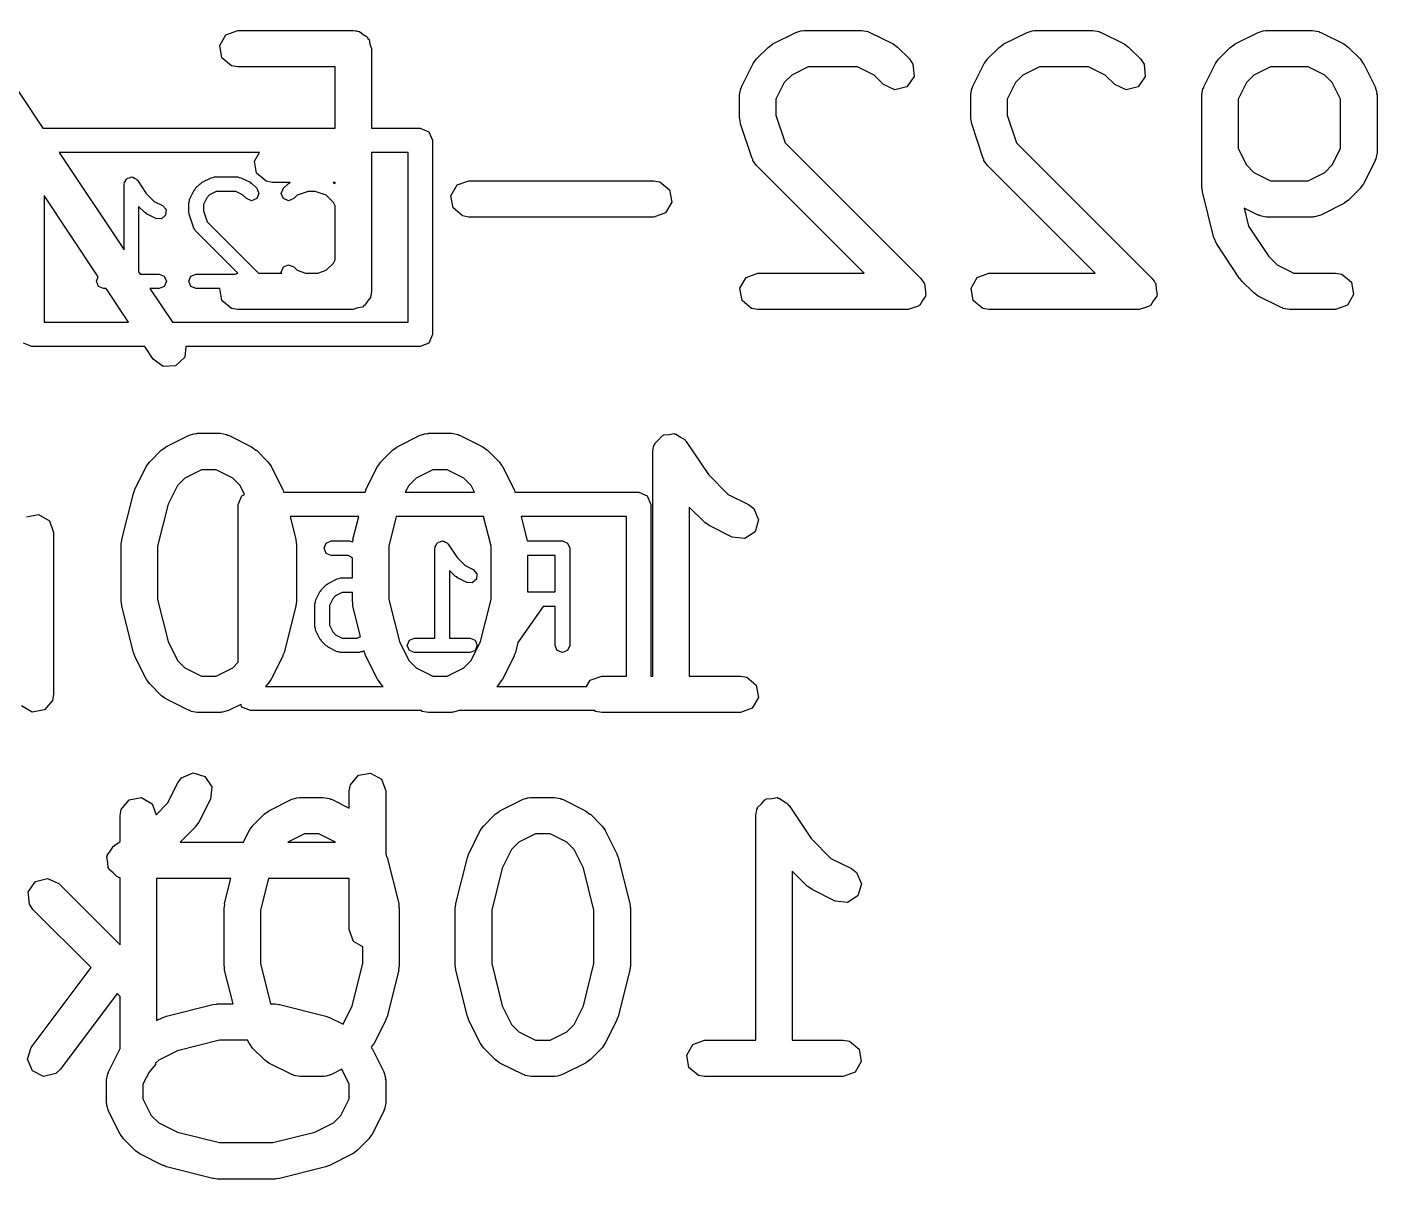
# Model space of a CAD drawing. Extents: x 0.04 to 2.09, y 0.3 to 3.78.
# Drawn here: x 0.7866 to 1.0056, y 0.7685 to 0.9554 of the extents above; entities that cross this region are included whole.
import ezdxf

# ---------------------------------------------------------------- set-up
doc = ezdxf.new("R2010")
doc.units = 0
doc.header["$MEASUREMENT"] = 0
doc.layers.add('BLACK', color=7, linetype='CONTINUOUS')

msp = doc.modelspace()

# ---------------------------------------------------------------- linework, layer by layer
at = {"layer": 'BLACK', "linetype": 'CONTINUOUS'}
for p, q in [((0.778235, 0.955387), (0.789176, 0.938976)), ((0.818874, 0.954137), (0.820772, 0.954828)), ((0.820772, 0.954828), (0.83952, 0.954828)), ((0.83952, 0.954828), (0.839904, 0.95476)), ((0.839904, 0.95476), (0.840033, 0.954783)), ((0.840033, 0.954783), (0.840146, 0.954717)), ((0.911315, 0.954516), (0.912298, 0.954808)), ((0.912298, 0.954808), (0.91247, 0.954767)), ((0.91247, 0.954767), (0.912636, 0.954828)), ((0.912636, 0.954828), (0.92201, 0.954828)), ((0.92201, 0.954828), (0.92302, 0.954649)), ((0.948811, 0.954516), (0.949794, 0.954808)), ((0.949794, 0.954808), (0.949965, 0.954767)), ((0.949965, 0.954767), (0.950131, 0.954828)), ((0.950131, 0.954828), (0.959505, 0.954828)), ((0.959505, 0.954828), (0.960515, 0.954649)), ((0.986306, 0.954516), (0.987289, 0.954808)), ((0.987289, 0.954808), (0.987461, 0.954767)), ((0.987461, 0.954767), (0.987627, 0.954828)), ((0.987627, 0.954828), (0.995126, 0.954828)), ((0.995126, 0.954828), (0.996136, 0.954649)), ((0.817864, 0.952388), (0.818874, 0.954137)), ((0.840146, 0.954717), (0.84053, 0.954649)), ((0.84053, 0.954649), (0.841118, 0.954156)), ((0.841118, 0.954156), (0.841782, 0.953773)), ((0.841782, 0.953773), (0.841873, 0.953522)), ((0.841873, 0.953522), (0.842077, 0.953351)), ((0.842077, 0.953351), (0.84221, 0.952596)), ((0.84221, 0.952596), (0.842473, 0.951875)), ((0.906798, 0.952088), (0.907521, 0.952594)), ((0.907521, 0.952594), (0.907566, 0.952641)), ((0.907566, 0.952641), (0.911315, 0.954516)), ((0.92302, 0.954649), (0.923155, 0.954536)), ((0.923155, 0.954536), (0.92333, 0.954516)), ((0.92333, 0.954516), (0.92708, 0.952641)), ((0.92708, 0.952641), (0.927789, 0.952115)), ((0.944294, 0.952088), (0.945017, 0.952594)), ((0.945017, 0.952594), (0.945061, 0.952641)), ((0.945061, 0.952641), (0.948811, 0.954516)), ((0.960515, 0.954649), (0.96065, 0.954536)), ((0.96065, 0.954536), (0.960826, 0.954516)), ((0.960826, 0.954516), (0.964575, 0.952641)), ((0.964575, 0.952641), (0.965284, 0.952115)), ((0.981789, 0.952088), (0.982512, 0.952594)), ((0.982512, 0.952594), (0.982556, 0.952641)), ((0.982556, 0.952641), (0.986306, 0.954516)), ((0.996136, 0.954649), (0.996271, 0.954536)), ((0.996271, 0.954536), (0.996446, 0.954516)), ((0.996446, 0.954516), (1.0002, 0.952641)), ((1.0002, 0.952641), (1.0009, 0.952115)), ((0.818215, 0.950398), (0.817864, 0.952388)), ((0.819762, 0.9491), (0.818215, 0.950398)), ((0.842473, 0.951875), (0.842473, 0.938976)), ((0.904924, 0.950213), (0.906798, 0.952088)), ((0.927789, 0.952115), (0.927847, 0.952088)), ((0.927847, 0.952088), (0.929722, 0.950213)), ((0.942419, 0.950213), (0.944294, 0.952088)), ((0.965284, 0.952115), (0.965342, 0.952088)), ((0.965342, 0.952088), (0.967217, 0.950213)), ((0.979914, 0.950213), (0.981789, 0.952088)), ((1.0009, 0.952115), (1.00096, 0.952088)), ((1.00096, 0.952088), (1.00284, 0.950213)), ((0.820772, 0.948922), (0.819762, 0.9491)), ((0.836567, 0.948922), (0.820772, 0.948922)), ((0.836567, 0.938976), (0.836567, 0.948922)), ((0.902496, 0.945696), (0.904371, 0.949446)), ((0.904371, 0.949446), (0.904896, 0.950155)), ((0.904896, 0.950155), (0.904924, 0.950213)), ((0.913333, 0.948922), (0.910635, 0.947573)), ((0.921313, 0.948922), (0.913333, 0.948922)), ((0.92401, 0.947573), (0.921313, 0.948922)), ((0.929722, 0.950213), (0.93031, 0.949373)), ((0.93031, 0.949373), (0.930486, 0.947361)), ((0.939991, 0.945696), (0.941866, 0.949446)), ((0.941866, 0.949446), (0.942392, 0.950155)), ((0.942392, 0.950155), (0.942419, 0.950213)), ((0.950828, 0.948922), (0.948131, 0.947573)), ((0.958808, 0.948922), (0.950828, 0.948922)), ((0.961505, 0.947573), (0.958808, 0.948922)), ((0.967217, 0.950213), (0.967805, 0.949373)), ((0.967805, 0.949373), (0.967981, 0.947361)), ((0.977486, 0.945696), (0.979361, 0.949446)), ((0.979361, 0.949446), (0.979887, 0.950155)), ((0.979887, 0.950155), (0.979914, 0.950213)), ((0.988324, 0.948922), (0.985626, 0.947573)), ((0.994429, 0.948922), (0.988324, 0.948922)), ((0.997126, 0.947573), (0.994429, 0.948922)), ((1.00284, 0.950213), (1.00334, 0.94949)), ((1.00334, 0.94949), (1.00339, 0.949446)), ((1.00339, 0.949446), (1.00527, 0.945696)), ((0.909438, 0.946376), (0.90809, 0.943679)), ((0.910635, 0.947573), (0.909438, 0.946376)), ((0.925546, 0.946037), (0.92401, 0.947573)), ((0.927377, 0.945184), (0.925546, 0.946037)), ((0.930486, 0.947361), (0.929328, 0.945706)), ((0.946934, 0.946376), (0.945585, 0.943679)), ((0.948131, 0.947573), (0.946934, 0.946376)), ((0.963041, 0.946037), (0.961505, 0.947573)), ((0.964872, 0.945184), (0.963041, 0.946037)), ((0.967981, 0.947361), (0.966823, 0.945706)), ((0.984429, 0.946376), (0.98308, 0.943679)), ((0.985626, 0.947573), (0.984429, 0.946376)), ((0.998323, 0.946376), (0.997126, 0.947573)), ((0.999672, 0.943679), (0.998323, 0.946376)), ((0.902184, 0.944376), (0.902362, 0.945386)), ((0.902184, 0.940626), (0.902184, 0.944376)), ((0.902362, 0.945386), (0.902476, 0.945521)), ((0.902476, 0.945521), (0.902496, 0.945696)), ((0.929328, 0.945706), (0.927377, 0.945184)), ((0.939679, 0.944376), (0.939857, 0.945386)), ((0.939679, 0.940626), (0.939679, 0.944376)), ((0.939857, 0.945386), (0.939971, 0.945521)), ((0.939971, 0.945521), (0.939991, 0.945696)), ((0.966823, 0.945706), (0.964872, 0.945184)), ((0.977175, 0.944376), (0.977353, 0.945386)), ((0.977175, 0.929378), (0.977175, 0.944376)), ((0.977353, 0.945386), (0.977466, 0.945521)), ((0.977466, 0.945521), (0.977486, 0.945696)), ((1.00527, 0.945696), (1.00556, 0.944713)), ((1.00556, 0.944713), (1.00552, 0.944542)), ((1.00552, 0.944542), (1.00558, 0.944376)), ((1.00558, 0.944376), (1.00558, 0.935002)), ((0.90809, 0.943679), (0.90809, 0.941105)), ((0.945585, 0.943679), (0.945585, 0.941105)), ((0.98308, 0.943679), (0.98308, 0.935699)), ((0.999672, 0.935699), (0.999672, 0.943679)), ((0.902206, 0.940566), (0.902184, 0.940626)), ((0.902336, 0.939692), (0.902206, 0.940566)), ((0.90421, 0.934068), (0.902336, 0.939692)), ((0.90809, 0.941105), (0.909592, 0.936597)), ((0.939701, 0.940566), (0.939679, 0.940626)), ((0.939831, 0.939692), (0.939701, 0.940566)), ((0.941706, 0.934068), (0.939831, 0.939692)), ((0.945585, 0.941105), (0.947088, 0.936597)), ((0.789176, 0.938976), (0.836567, 0.938976)), ((0.842473, 0.938976), (0.850394, 0.938976)), ((0.850394, 0.938976), (0.851786, 0.9384)), ((0.851786, 0.9384), (0.852362, 0.937008)), ((0.852362, 0.937008), (0.852362, 0.905512)), ((0.909592, 0.936597), (0.931597, 0.914593)), ((0.947088, 0.936597), (0.969092, 0.914593)), ((0.98308, 0.935699), (0.984429, 0.933001)), ((0.998323, 0.933001), (0.999672, 0.935699)), ((0.824297, 0.935039), (0.7918, 0.935039)), ((0.7918, 0.935039), (0.802343, 0.919225)), ((0.823489, 0.93364), (0.824297, 0.935039)), ((0.82384, 0.931651), (0.823489, 0.93364)), ((0.842473, 0.935039), (0.842473, 0.912505)), ((0.848425, 0.935039), (0.842473, 0.935039)), ((0.848425, 0.90748), (0.848425, 0.935039)), ((0.90432, 0.93393), (0.90421, 0.934068)), ((0.904336, 0.933754), (0.90432, 0.93393)), ((0.904924, 0.932914), (0.904336, 0.933754)), ((0.92238, 0.915457), (0.904924, 0.932914)), ((0.941815, 0.93393), (0.941706, 0.934068)), ((0.941831, 0.933754), (0.941815, 0.93393)), ((0.942419, 0.932914), (0.941831, 0.933754)), ((0.959876, 0.915457), (0.942419, 0.932914)), ((0.984429, 0.933001), (0.985626, 0.931804)), ((0.997126, 0.931804), (0.998323, 0.933001)), ((1.00527, 0.933681), (1.00339, 0.929932)), ((1.00529, 0.933857), (1.00527, 0.933681)), ((1.0054, 0.933992), (1.00529, 0.933857)), ((1.00558, 0.935002), (1.0054, 0.933992)), ((0.802558, 0.930401), (0.802689, 0.930719)), ((0.802689, 0.930719), (0.802802, 0.930765)), ((0.802802, 0.930765), (0.802869, 0.930866)), ((0.802869, 0.930866), (0.803207, 0.930933)), ((0.803207, 0.930933), (0.803525, 0.931065)), ((0.803525, 0.931065), (0.803637, 0.931018)), ((0.803637, 0.931018), (0.803756, 0.931042)), ((0.803756, 0.931042), (0.804042, 0.930851)), ((0.804042, 0.930851), (0.80436, 0.930719)), ((0.80436, 0.930719), (0.804406, 0.930607)), ((0.814995, 0.93019), (0.816495, 0.93094)), ((0.816495, 0.93094), (0.816769, 0.93096)), ((0.816769, 0.93096), (0.817023, 0.931065)), ((0.817023, 0.931065), (0.820772, 0.931065)), ((0.820772, 0.931065), (0.821026, 0.93096)), ((0.821026, 0.93096), (0.821301, 0.93094)), ((0.821301, 0.93094), (0.8228, 0.93019)), ((0.825387, 0.930352), (0.82384, 0.931651)), ((0.985626, 0.931804), (0.988324, 0.930456)), ((0.994429, 0.930456), (0.997126, 0.931804)), ((0.802343, 0.929884), (0.80239, 0.929996)), ((0.802343, 0.919225), (0.802343, 0.929884)), ((0.802366, 0.930115), (0.802558, 0.930401)), ((0.80239, 0.929996), (0.802366, 0.930115)), ((0.804406, 0.930607), (0.804507, 0.930539)), ((0.804507, 0.930539), (0.805942, 0.928386)), ((0.812967, 0.927412), (0.813717, 0.928912)), ((0.813717, 0.928912), (0.813864, 0.92904)), ((0.813864, 0.92904), (0.813938, 0.929219)), ((0.813938, 0.929219), (0.814688, 0.929969)), ((0.814688, 0.929969), (0.814867, 0.930043)), ((0.814867, 0.930043), (0.814995, 0.93019)), ((0.817302, 0.928703), (0.816223, 0.928163)), ((0.820494, 0.928703), (0.817302, 0.928703)), ((0.821573, 0.928163), (0.820494, 0.928703)), ((0.8228, 0.93019), (0.822928, 0.930043)), ((0.822928, 0.930043), (0.823107, 0.929969)), ((0.823107, 0.929969), (0.823857, 0.929219)), ((0.823857, 0.929219), (0.824203, 0.928384)), ((0.826397, 0.930174), (0.825387, 0.930352)), ((0.829306, 0.930174), (0.826397, 0.930174)), ((0.82784, 0.928384), (0.828186, 0.929219)), ((0.828186, 0.929219), (0.828936, 0.929969)), ((0.828936, 0.929969), (0.82919, 0.930074)), ((0.82919, 0.930074), (0.829306, 0.930174)), ((0.832213, 0.928703), (0.830409, 0.928102)), ((0.833329, 0.928703), (0.832213, 0.928703)), ((0.835132, 0.928102), (0.833329, 0.928703)), ((0.836236, 0.930174), (0.836352, 0.930074)), ((0.836567, 0.930174), (0.836236, 0.930174)), ((0.836352, 0.930074), (0.836567, 0.929985)), ((0.836567, 0.929985), (0.836567, 0.930174)), ((0.85536, 0.928016), (0.85637, 0.929765)), ((0.85637, 0.929765), (0.858268, 0.930456)), ((0.858268, 0.930456), (0.888264, 0.930456)), ((0.888264, 0.930456), (0.889274, 0.930278)), ((0.889274, 0.930278), (0.890821, 0.928979)), ((0.890821, 0.928979), (0.891172, 0.92699)), ((0.977221, 0.929249), (0.977175, 0.929378)), ((0.977263, 0.928661), (0.977221, 0.929249)), ((0.979138, 0.921162), (0.977263, 0.928661)), ((0.988324, 0.930456), (0.994429, 0.930456)), ((1.00284, 0.929164), (1.00096, 0.92729)), ((1.00286, 0.929223), (1.00284, 0.929164)), ((1.00339, 0.929932), (1.00286, 0.929223)), ((0.798148, 0.914871), (0.78937, 0.928038)), ((0.78937, 0.928038), (0.78937, 0.90748)), ((0.805942, 0.928386), (0.807224, 0.927105)), ((0.807224, 0.927105), (0.808552, 0.926441)), ((0.808552, 0.926441), (0.809144, 0.925758)), ((0.812842, 0.926884), (0.812947, 0.927138)), ((0.812842, 0.925384), (0.812842, 0.926884)), ((0.812947, 0.927138), (0.812967, 0.927412)), ((0.815744, 0.927684), (0.815204, 0.926605)), ((0.815204, 0.926605), (0.815204, 0.925576)), ((0.816223, 0.928163), (0.815744, 0.927684)), ((0.822187, 0.927549), (0.821573, 0.928163)), ((0.823022, 0.927203), (0.822187, 0.927549)), ((0.823857, 0.927549), (0.823022, 0.927203)), ((0.824203, 0.928384), (0.823857, 0.927549)), ((0.828186, 0.927549), (0.82784, 0.928384)), ((0.829021, 0.927203), (0.828186, 0.927549)), ((0.829856, 0.927549), (0.829021, 0.927203)), ((0.830409, 0.928102), (0.829856, 0.927549)), ((0.8363, 0.926934), (0.835132, 0.928102)), ((0.836567, 0.926399), (0.8363, 0.926934)), ((0.836567, 0.91762), (0.836567, 0.926399)), ((0.855711, 0.926026), (0.85536, 0.928016)), ((0.891172, 0.92699), (0.890162, 0.925241)), ((1.0002, 0.926737), (0.996446, 0.924862)), ((1.00024, 0.926783), (1.0002, 0.926737)), ((1.00096, 0.92729), (1.00024, 0.926783)), ((0.805689, 0.925299), (0.804706, 0.926282)), ((0.804706, 0.926282), (0.804706, 0.915681)), ((0.805869, 0.925225), (0.805689, 0.925299)), ((0.805996, 0.925078), (0.805869, 0.925225)), ((0.807496, 0.924328), (0.805996, 0.925078)), ((0.808397, 0.924264), (0.807496, 0.924328)), ((0.80908, 0.924856), (0.808397, 0.924264)), ((0.809144, 0.925758), (0.80908, 0.924856)), ((0.812917, 0.925205), (0.812842, 0.925384)), ((0.812903, 0.925011), (0.812917, 0.925205)), ((0.813653, 0.922761), (0.812903, 0.925011)), ((0.815204, 0.925576), (0.815805, 0.923773)), ((0.857258, 0.924728), (0.855711, 0.926026)), ((0.858268, 0.92455), (0.857258, 0.924728)), ((0.888264, 0.92455), (0.858268, 0.92455)), ((0.890162, 0.925241), (0.888264, 0.92455)), ((0.986306, 0.924862), (0.984014, 0.926008)), ((0.984014, 0.926008), (0.984743, 0.923091)), ((0.986481, 0.924842), (0.986306, 0.924862)), ((0.986617, 0.924728), (0.986481, 0.924842)), ((0.987627, 0.92455), (0.986617, 0.924728)), ((0.995126, 0.92455), (0.987627, 0.92455)), ((0.995291, 0.92461), (0.995126, 0.92455)), ((0.995463, 0.924569), (0.995291, 0.92461)), ((0.996446, 0.924862), (0.995463, 0.924569)), ((0.813833, 0.922553), (0.813653, 0.922761)), ((0.813938, 0.922299), (0.813833, 0.922553)), ((0.82078, 0.915457), (0.813938, 0.922299)), ((0.815805, 0.923773), (0.824121, 0.915457)), ((0.984743, 0.923091), (0.988046, 0.918135)), ((0.979147, 0.921148), (0.979138, 0.921162)), ((0.979545, 0.920241), (0.979147, 0.921148)), ((0.983295, 0.914616), (0.979545, 0.920241)), ((0.8363, 0.917085), (0.836567, 0.91762)), ((0.988046, 0.918135), (0.989376, 0.916806)), ((0.804706, 0.915681), (0.804949, 0.915317)), ((0.820386, 0.915317), (0.820772, 0.915457)), ((0.820772, 0.915457), (0.82078, 0.915457)), ((0.824121, 0.915457), (0.827914, 0.915457)), ((0.82784, 0.915636), (0.828186, 0.916471)), ((0.827914, 0.915457), (0.82784, 0.915636)), ((0.828186, 0.916471), (0.829021, 0.916817)), ((0.829021, 0.916817), (0.829856, 0.916471)), ((0.829856, 0.916471), (0.830409, 0.915918)), ((0.830409, 0.915918), (0.831791, 0.915457)), ((0.831791, 0.915457), (0.833751, 0.915457)), ((0.833751, 0.915457), (0.835132, 0.915918)), ((0.835132, 0.915918), (0.8363, 0.917085)), ((0.903239, 0.914767), (0.905137, 0.915457)), ((0.905137, 0.915457), (0.92238, 0.915457)), ((0.940734, 0.914767), (0.942632, 0.915457)), ((0.942632, 0.915457), (0.959876, 0.915457)), ((0.989376, 0.916806), (0.992073, 0.915457)), ((0.992073, 0.915457), (0.998875, 0.915457)), ((0.998875, 0.915457), (0.999885, 0.915279)), ((0.797844, 0.914136), (0.798148, 0.914871)), ((0.79819, 0.913301), (0.797844, 0.914136)), ((0.799025, 0.912955), (0.79819, 0.913301)), ((0.804949, 0.915317), (0.808024, 0.915317)), ((0.808024, 0.915317), (0.808859, 0.914971)), ((0.808859, 0.913301), (0.808024, 0.912955)), ((0.808859, 0.914971), (0.809205, 0.914136)), ((0.809205, 0.914136), (0.808859, 0.913301)), ((0.812842, 0.914136), (0.813188, 0.914971)), ((0.813188, 0.913301), (0.812842, 0.914136)), ((0.813188, 0.914971), (0.814023, 0.915317)), ((0.814023, 0.912955), (0.813188, 0.913301)), ((0.814023, 0.915317), (0.820386, 0.915317)), ((0.902229, 0.913017), (0.903239, 0.914767)), ((0.931597, 0.914593), (0.931966, 0.914065)), ((0.931966, 0.914065), (0.932066, 0.913981)), ((0.932066, 0.913981), (0.93208, 0.913903)), ((0.93208, 0.913903), (0.932185, 0.913753)), ((0.932185, 0.913753), (0.932262, 0.912867)), ((0.939724, 0.913017), (0.940734, 0.914767)), ((0.969092, 0.914593), (0.969462, 0.914065)), ((0.969462, 0.914065), (0.969561, 0.913981)), ((0.969561, 0.913981), (0.969575, 0.913903)), ((0.969575, 0.913903), (0.96968, 0.913753)), ((0.96968, 0.913753), (0.969758, 0.912867)), ((0.983406, 0.914535), (0.983295, 0.914616)), ((0.983664, 0.914166), (0.983406, 0.914535)), ((0.985539, 0.912292), (0.983664, 0.914166)), ((0.999885, 0.915279), (1.00143, 0.913981)), ((1.00143, 0.913981), (1.00178, 0.911992)), ((0.799426, 0.912955), (0.799025, 0.912955)), ((0.803075, 0.90748), (0.799426, 0.912955)), ((0.808024, 0.912955), (0.806523, 0.912955)), ((0.806523, 0.912955), (0.810173, 0.90748)), ((0.817876, 0.912955), (0.814023, 0.912955)), ((0.818215, 0.911028), (0.817876, 0.912955)), ((0.819762, 0.90973), (0.818215, 0.911028)), ((0.842295, 0.911495), (0.841802, 0.910907)), ((0.842362, 0.911878), (0.842295, 0.911495)), ((0.842428, 0.911992), (0.842362, 0.911878)), ((0.842473, 0.912505), (0.842405, 0.912121)), ((0.842405, 0.912121), (0.842428, 0.911992)), ((0.90258, 0.911028), (0.902229, 0.913017)), ((0.904127, 0.90973), (0.90258, 0.911028)), ((0.931851, 0.911013), (0.931407, 0.910243)), ((0.932361, 0.911741), (0.931851, 0.911013)), ((0.932262, 0.912867), (0.932417, 0.911992)), ((0.932417, 0.911992), (0.932349, 0.911875)), ((0.932349, 0.911875), (0.932361, 0.911741)), ((0.940075, 0.911028), (0.939724, 0.913017)), ((0.941622, 0.90973), (0.940075, 0.911028)), ((0.969347, 0.911013), (0.968902, 0.910243)), ((0.969856, 0.911741), (0.969347, 0.911013)), ((0.969758, 0.912867), (0.969912, 0.911992)), ((0.969912, 0.911992), (0.969844, 0.911875)), ((0.969844, 0.911875), (0.969856, 0.911741)), ((0.985597, 0.912264), (0.985539, 0.912292)), ((0.986306, 0.911738), (0.985597, 0.912264)), ((0.990056, 0.909864), (0.986306, 0.911738)), ((1.00178, 0.911992), (1.00077, 0.910243)), ((0.820772, 0.909552), (0.819762, 0.90973)), ((0.83952, 0.909552), (0.820772, 0.909552)), ((0.840241, 0.909814), (0.83952, 0.909552)), ((0.840996, 0.909948), (0.840241, 0.909814)), ((0.841168, 0.910152), (0.840996, 0.909948)), ((0.841418, 0.910243), (0.841168, 0.910152)), ((0.841802, 0.910907), (0.841418, 0.910243)), ((0.905137, 0.909552), (0.904127, 0.90973)), ((0.929509, 0.909552), (0.905137, 0.909552)), ((0.930344, 0.909856), (0.929509, 0.909552)), ((0.931202, 0.910086), (0.930344, 0.909856)), ((0.93128, 0.910197), (0.931202, 0.910086)), ((0.931407, 0.910243), (0.93128, 0.910197)), ((0.942632, 0.909552), (0.941622, 0.90973)), ((0.967004, 0.909552), (0.942632, 0.909552)), ((0.967839, 0.909856), (0.967004, 0.909552)), ((0.968698, 0.910086), (0.967839, 0.909856)), ((0.968775, 0.910197), (0.968698, 0.910086)), ((0.968902, 0.910243), (0.968775, 0.910197)), ((0.990231, 0.909844), (0.990056, 0.909864)), ((0.990366, 0.90973), (0.990231, 0.909844)), ((0.991376, 0.909552), (0.990366, 0.90973)), ((0.998875, 0.909552), (0.991376, 0.909552)), ((1.00077, 0.910243), (0.998875, 0.909552)), ((0.78937, 0.90748), (0.803075, 0.90748)), ((0.810173, 0.90748), (0.848425, 0.90748)), ((0.852362, 0.905512), (0.851786, 0.90412)), ((0.787402, 0.903543), (0.78601, 0.90412)), ((0.8057, 0.903543), (0.787402, 0.903543)), ((0.807067, 0.901493), (0.8057, 0.903543)), ((0.812361, 0.903543), (0.812171, 0.901822)), ((0.850394, 0.903543), (0.812361, 0.903543)), ((0.851786, 0.90412), (0.850394, 0.903543)), ((0.808695, 0.900297), (0.807067, 0.901493)), ((0.81071, 0.900427), (0.808695, 0.900297)), ((0.812171, 0.901822), (0.81071, 0.900427)), ((0.809141, 0.887287), (0.81289, 0.889161)), ((0.81289, 0.889161), (0.813873, 0.889454)), ((0.813873, 0.889454), (0.814045, 0.889413)), ((0.814045, 0.889413), (0.814211, 0.889473)), ((0.814211, 0.889473), (0.81796, 0.889473)), ((0.81796, 0.889473), (0.81897, 0.889295)), ((0.81897, 0.889295), (0.819105, 0.889182)), ((0.819105, 0.889182), (0.819281, 0.889161)), ((0.819281, 0.889161), (0.82303, 0.887287)), ((0.846636, 0.887287), (0.850386, 0.889161)), ((0.850386, 0.889161), (0.851368, 0.889454)), ((0.851368, 0.889454), (0.85154, 0.889413)), ((0.85154, 0.889413), (0.851706, 0.889473)), ((0.851706, 0.889473), (0.855456, 0.889473)), ((0.855456, 0.889473), (0.856465, 0.889295)), ((0.856465, 0.889295), (0.856601, 0.889182)), ((0.856601, 0.889182), (0.856776, 0.889161)), ((0.856776, 0.889161), (0.860526, 0.887287)), ((0.889049, 0.888421), (0.8896, 0.889078)), ((0.8896, 0.889078), (0.889767, 0.889107)), ((0.889767, 0.889107), (0.88989, 0.889224)), ((0.88989, 0.889224), (0.890745, 0.88928)), ((0.890745, 0.88928), (0.891589, 0.889428)), ((0.891589, 0.889428), (0.891736, 0.889343)), ((0.891736, 0.889343), (0.891905, 0.889354)), ((0.891905, 0.889354), (0.892596, 0.888847)), ((0.808373, 0.886734), (0.809096, 0.88724)), ((0.809096, 0.88724), (0.809141, 0.887287)), ((0.82303, 0.887287), (0.823739, 0.886761)), ((0.845869, 0.886734), (0.846592, 0.88724)), ((0.846592, 0.88724), (0.846636, 0.887287)), ((0.860526, 0.887287), (0.861235, 0.886761)), ((0.888123, 0.88652), (0.888301, 0.88753)), ((0.888301, 0.88753), (0.888411, 0.88766)), ((0.888411, 0.88766), (0.888429, 0.887829)), ((0.888429, 0.887829), (0.889049, 0.888421)), ((0.892596, 0.888847), (0.893338, 0.888418)), ((0.893338, 0.888418), (0.893396, 0.888259)), ((0.893396, 0.888259), (0.893533, 0.888158)), ((0.893533, 0.888158), (0.89712, 0.882777)), ((0.805945, 0.884091), (0.806471, 0.8848)), ((0.806471, 0.8848), (0.806499, 0.884859)), ((0.806499, 0.884859), (0.808373, 0.886734)), ((0.823739, 0.886761), (0.823798, 0.886734)), ((0.823798, 0.886734), (0.825672, 0.884859)), ((0.825672, 0.884859), (0.826179, 0.884136)), ((0.843441, 0.884091), (0.843967, 0.8848)), ((0.843967, 0.8848), (0.843994, 0.884859)), ((0.843994, 0.884859), (0.845869, 0.886734)), ((0.861235, 0.886761), (0.861293, 0.886734)), ((0.861293, 0.886734), (0.863168, 0.884859)), ((0.863168, 0.884859), (0.863674, 0.884136)), ((0.888123, 0.850103), (0.888123, 0.88652)), ((0.804071, 0.880342), (0.805945, 0.884091)), ((0.814908, 0.883568), (0.81221, 0.882219)), ((0.817263, 0.883568), (0.814908, 0.883568)), ((0.819961, 0.882219), (0.817263, 0.883568)), ((0.826179, 0.884136), (0.826226, 0.884091)), ((0.826226, 0.884091), (0.8281, 0.880342)), ((0.841566, 0.880342), (0.843441, 0.884091)), ((0.852403, 0.883568), (0.849706, 0.882219)), ((0.854758, 0.883568), (0.852403, 0.883568)), ((0.857456, 0.882219), (0.854758, 0.883568)), ((0.863674, 0.884136), (0.863721, 0.884091)), ((0.863721, 0.884091), (0.865596, 0.880342)), ((0.89712, 0.882777), (0.900324, 0.879573)), ((0.804055, 0.880203), (0.804071, 0.880342)), ((0.811013, 0.881022), (0.809498, 0.877991)), ((0.81221, 0.882219), (0.811013, 0.881022)), ((0.821158, 0.881022), (0.819961, 0.882219)), ((0.821901, 0.879535), (0.821158, 0.881022)), ((0.8281, 0.880342), (0.828225, 0.879921)), ((0.84155, 0.880203), (0.841566, 0.880342)), ((0.848508, 0.881022), (0.847958, 0.879921)), ((0.849706, 0.882219), (0.848508, 0.881022)), ((0.858653, 0.881022), (0.857456, 0.882219)), ((0.859203, 0.879921), (0.858653, 0.881022)), ((0.865596, 0.880342), (0.865721, 0.879921)), ((0.801972, 0.872238), (0.803847, 0.879738)), ((0.803847, 0.879738), (0.804055, 0.880203)), ((0.820866, 0.877953), (0.821443, 0.879345)), ((0.821443, 0.879345), (0.821901, 0.879535)), ((0.828225, 0.879921), (0.841424, 0.879921)), ((0.841424, 0.879921), (0.84155, 0.880203)), ((0.847958, 0.879921), (0.859203, 0.879921)), ((0.865721, 0.879921), (0.885827, 0.879921)), ((0.885827, 0.879921), (0.887219, 0.879345)), ((0.887219, 0.879345), (0.887795, 0.877953)), ((0.900324, 0.879573), (0.903645, 0.877913)), ((0.786488, 0.875954), (0.788477, 0.876305)), ((0.788477, 0.876305), (0.790226, 0.875295)), ((0.809498, 0.877991), (0.80779, 0.871159)), ((0.820866, 0.852357), (0.820866, 0.877953)), ((0.829262, 0.875984), (0.830199, 0.872238)), ((0.840404, 0.875984), (0.829262, 0.875984)), ((0.839468, 0.872238), (0.840404, 0.875984)), ((0.846491, 0.875984), (0.845285, 0.871159)), ((0.86067, 0.875984), (0.846491, 0.875984)), ((0.861877, 0.871159), (0.86067, 0.875984)), ((0.883858, 0.875984), (0.866758, 0.875984)), ((0.866758, 0.875984), (0.867694, 0.872238)), ((0.883858, 0.850103), (0.883858, 0.875984)), ((0.887795, 0.877953), (0.887795, 0.850103)), ((0.896487, 0.875059), (0.894029, 0.877517)), ((0.894029, 0.877517), (0.894029, 0.850103)), ((0.903645, 0.877913), (0.904469, 0.877302)), ((0.904469, 0.877302), (0.905272, 0.875449)), ((0.790226, 0.875295), (0.790917, 0.873397)), ((0.896546, 0.875031), (0.896487, 0.875059)), ((0.897255, 0.874506), (0.896546, 0.875031)), ((0.901004, 0.872631), (0.897255, 0.874506)), ((0.905272, 0.875449), (0.904696, 0.873513)), ((0.790917, 0.873397), (0.790917, 0.84715)), ((0.801884, 0.871522), (0.801986, 0.872103)), ((0.801986, 0.872103), (0.801972, 0.872238)), ((0.830199, 0.872238), (0.83024, 0.871651)), ((0.83024, 0.871651), (0.830287, 0.871522)), ((0.834777, 0.870829), (0.835123, 0.871664)), ((0.835123, 0.871664), (0.835958, 0.87201)), ((0.835958, 0.87201), (0.838958, 0.87201)), ((0.838958, 0.87201), (0.839212, 0.871905)), ((0.839212, 0.871905), (0.839444, 0.871888)), ((0.839444, 0.871888), (0.839482, 0.872103)), ((0.839482, 0.872103), (0.839468, 0.872238)), ((0.852989, 0.871346), (0.853121, 0.871664)), ((0.853121, 0.871664), (0.853233, 0.87171)), ((0.853233, 0.87171), (0.853301, 0.871811)), ((0.853301, 0.871811), (0.853638, 0.871878)), ((0.853638, 0.871878), (0.853956, 0.87201)), ((0.853956, 0.87201), (0.854068, 0.871963)), ((0.854068, 0.871963), (0.854187, 0.871987)), ((0.854187, 0.871987), (0.854473, 0.871795)), ((0.854473, 0.871795), (0.854791, 0.871664)), ((0.854791, 0.871664), (0.854837, 0.871551)), ((0.867694, 0.872238), (0.86771, 0.87201)), ((0.86771, 0.87201), (0.873453, 0.87201)), ((0.873453, 0.87201), (0.874288, 0.871664)), ((0.874288, 0.871664), (0.874634, 0.870829)), ((0.903011, 0.8724), (0.901004, 0.872631)), ((0.904696, 0.873513), (0.903011, 0.8724)), ((0.801884, 0.862149), (0.801884, 0.871522)), ((0.80779, 0.871159), (0.80779, 0.862512)), ((0.830287, 0.871522), (0.830287, 0.862149)), ((0.835123, 0.869994), (0.834777, 0.870829)), ((0.835958, 0.869648), (0.835123, 0.869994)), ((0.838679, 0.869648), (0.835958, 0.869648)), ((0.839379, 0.869297), (0.838679, 0.869648)), ((0.845285, 0.871159), (0.845285, 0.862512)), ((0.852775, 0.870829), (0.852821, 0.870941)), ((0.852775, 0.856262), (0.852775, 0.870829)), ((0.852798, 0.87106), (0.852989, 0.871346)), ((0.852821, 0.870941), (0.852798, 0.87106)), ((0.854837, 0.871551), (0.854939, 0.871484)), ((0.854939, 0.871484), (0.856373, 0.869331)), ((0.861877, 0.862512), (0.861877, 0.871159)), ((0.867782, 0.869648), (0.867782, 0.863761)), ((0.872272, 0.869648), (0.867782, 0.869648)), ((0.872272, 0.863761), (0.872272, 0.869648)), ((0.874634, 0.870829), (0.874634, 0.855081)), ((0.839379, 0.866011), (0.839379, 0.869297)), ((0.85612, 0.866244), (0.855137, 0.867227)), ((0.855137, 0.867227), (0.855137, 0.856262)), ((0.856373, 0.869331), (0.857655, 0.86805)), ((0.857655, 0.86805), (0.858983, 0.867386)), ((0.858983, 0.867386), (0.859576, 0.866703)), ((0.835123, 0.864915), (0.835302, 0.864989)), ((0.835302, 0.864989), (0.83543, 0.865136)), ((0.83543, 0.865136), (0.83693, 0.865886)), ((0.83693, 0.865886), (0.837204, 0.865905)), ((0.837204, 0.865905), (0.837458, 0.866011)), ((0.837458, 0.866011), (0.839379, 0.866011)), ((0.8563, 0.86617), (0.85612, 0.866244)), ((0.856427, 0.866023), (0.8563, 0.86617)), ((0.857927, 0.865273), (0.856427, 0.866023)), ((0.858829, 0.865209), (0.857927, 0.865273)), ((0.859512, 0.865801), (0.858829, 0.865209)), ((0.859576, 0.866703), (0.859512, 0.865801)), ((0.833402, 0.862358), (0.834152, 0.863858)), ((0.834152, 0.863858), (0.834299, 0.863985)), ((0.834299, 0.863985), (0.834373, 0.864165)), ((0.834373, 0.864165), (0.835123, 0.864915)), ((0.836658, 0.863109), (0.836179, 0.86263)), ((0.837737, 0.863648), (0.836658, 0.863109)), ((0.839379, 0.863648), (0.837737, 0.863648)), ((0.839379, 0.862149), (0.839379, 0.863648)), ((0.867782, 0.863761), (0.872272, 0.863761)), ((0.801931, 0.86202), (0.801884, 0.862149)), ((0.801972, 0.861432), (0.801931, 0.86202)), ((0.803847, 0.853933), (0.801972, 0.861432)), ((0.80779, 0.862512), (0.809498, 0.85568)), ((0.830199, 0.861432), (0.828324, 0.853933)), ((0.830287, 0.862149), (0.830184, 0.861568)), ((0.830184, 0.861568), (0.830199, 0.861432)), ((0.833277, 0.86183), (0.833382, 0.862084)), ((0.833277, 0.85808), (0.833277, 0.86183)), ((0.833382, 0.862084), (0.833402, 0.862358)), ((0.836179, 0.86263), (0.835639, 0.861551)), ((0.835639, 0.861551), (0.835639, 0.858359)), ((0.839426, 0.86202), (0.839379, 0.862149)), ((0.839468, 0.861432), (0.839426, 0.86202)), ((0.840696, 0.85652), (0.839468, 0.861432)), ((0.845285, 0.862512), (0.846993, 0.85568)), ((0.860169, 0.85568), (0.861877, 0.862512)), ((0.870319, 0.861399), (0.866223, 0.855547)), ((0.872272, 0.861399), (0.870319, 0.861399)), ((0.872272, 0.855081), (0.872272, 0.861399)), ((0.833382, 0.857826), (0.833277, 0.85808)), ((0.833402, 0.857552), (0.833382, 0.857826)), ((0.834152, 0.856052), (0.833402, 0.857552)), ((0.835639, 0.858359), (0.836179, 0.85728)), ((0.836179, 0.85728), (0.836658, 0.856801)), ((0.836658, 0.856801), (0.837737, 0.856262)), ((0.837737, 0.856262), (0.840179, 0.856262)), ((0.840179, 0.856262), (0.840696, 0.85652)), ((0.848621, 0.855916), (0.849456, 0.856262)), ((0.849456, 0.856262), (0.852775, 0.856262)), ((0.855137, 0.856262), (0.858455, 0.856262)), ((0.858455, 0.856262), (0.85929, 0.855916)), ((0.809498, 0.85568), (0.811013, 0.852649)), ((0.834299, 0.855925), (0.834152, 0.856052)), ((0.834373, 0.855745), (0.834299, 0.855925)), ((0.835123, 0.854995), (0.834373, 0.855745)), ((0.835302, 0.854921), (0.835123, 0.854995)), ((0.83543, 0.854774), (0.835302, 0.854921)), ((0.83693, 0.854024), (0.83543, 0.854774)), ((0.841283, 0.854173), (0.840986, 0.854024)), ((0.841342, 0.853933), (0.841283, 0.854173)), ((0.846993, 0.85568), (0.848508, 0.852649)), ((0.848275, 0.855081), (0.848621, 0.855916)), ((0.848621, 0.854245), (0.848275, 0.855081)), ((0.849456, 0.8539), (0.848621, 0.854245)), ((0.85929, 0.854245), (0.858455, 0.8539)), ((0.858653, 0.852649), (0.860169, 0.85568)), ((0.85929, 0.855916), (0.859636, 0.855081)), ((0.859636, 0.855081), (0.85929, 0.854245)), ((0.866223, 0.855547), (0.865819, 0.853933)), ((0.872618, 0.854245), (0.872272, 0.855081)), ((0.873453, 0.8539), (0.872618, 0.854245)), ((0.874288, 0.854245), (0.873453, 0.8539)), ((0.874634, 0.855081), (0.874288, 0.854245)), ((0.803925, 0.853817), (0.803847, 0.853933)), ((0.804071, 0.853329), (0.803925, 0.853817)), ((0.805945, 0.849579), (0.804071, 0.853329)), ((0.811013, 0.852649), (0.81221, 0.851452)), ((0.819961, 0.851452), (0.820866, 0.852357)), ((0.8281, 0.853329), (0.826226, 0.849579)), ((0.828116, 0.853468), (0.8281, 0.853329)), ((0.828324, 0.853933), (0.828116, 0.853468)), ((0.837204, 0.854005), (0.83693, 0.854024)), ((0.837458, 0.8539), (0.837204, 0.854005)), ((0.840457, 0.8539), (0.837458, 0.8539)), ((0.840711, 0.854005), (0.840457, 0.8539)), ((0.840986, 0.854024), (0.840711, 0.854005)), ((0.841421, 0.853817), (0.841342, 0.853933)), ((0.841566, 0.853329), (0.841421, 0.853817)), ((0.843441, 0.849579), (0.841566, 0.853329)), ((0.848508, 0.852649), (0.849706, 0.851452)), ((0.858455, 0.8539), (0.849456, 0.8539)), ((0.857456, 0.851452), (0.858653, 0.852649)), ((0.865596, 0.853329), (0.863721, 0.849579)), ((0.865612, 0.853468), (0.865596, 0.853329)), ((0.865819, 0.853933), (0.865612, 0.853468)), ((0.81221, 0.851452), (0.814908, 0.850103)), ((0.814908, 0.850103), (0.817263, 0.850103)), ((0.817263, 0.850103), (0.819961, 0.851452)), ((0.849706, 0.851452), (0.852403, 0.850103)), ((0.852403, 0.850103), (0.854759, 0.850103)), ((0.854759, 0.850103), (0.857456, 0.851452)), ((0.87793, 0.849412), (0.879828, 0.850103)), ((0.879828, 0.850103), (0.883858, 0.850103)), ((0.887795, 0.850103), (0.888123, 0.850103)), ((0.894029, 0.850103), (0.902325, 0.850103)), ((0.902325, 0.850103), (0.903335, 0.849925)), ((0.903335, 0.849925), (0.904882, 0.848627)), ((0.805992, 0.849535), (0.805945, 0.849579)), ((0.806499, 0.848812), (0.805992, 0.849535)), ((0.808373, 0.846937), (0.806499, 0.848812)), ((0.825672, 0.848812), (0.825286, 0.848425)), ((0.825286, 0.848425), (0.844381, 0.848425)), ((0.8257, 0.84887), (0.825672, 0.848812)), ((0.826226, 0.849579), (0.8257, 0.84887)), ((0.843488, 0.849535), (0.843441, 0.849579)), ((0.843994, 0.848812), (0.843488, 0.849535)), ((0.844381, 0.848425), (0.843994, 0.848812)), ((0.863168, 0.848812), (0.862781, 0.848425)), ((0.862781, 0.848425), (0.87736, 0.848425)), ((0.863195, 0.84887), (0.863168, 0.848812)), ((0.863721, 0.849579), (0.863195, 0.84887)), ((0.87736, 0.848425), (0.87793, 0.849412)), ((0.904882, 0.848627), (0.905233, 0.846638)), ((0.790739, 0.84614), (0.78944, 0.844593)), ((0.790917, 0.84715), (0.790739, 0.84614)), ((0.808432, 0.84691), (0.808373, 0.846937)), ((0.809141, 0.846384), (0.808432, 0.84691)), ((0.81289, 0.844509), (0.809141, 0.846384)), ((0.821262, 0.8455), (0.819281, 0.844509)), ((0.821443, 0.845065), (0.821262, 0.8455)), ((0.905233, 0.846638), (0.904223, 0.844888)), ((0.787451, 0.844242), (0.785702, 0.845252)), ((0.78944, 0.844593), (0.787451, 0.844242)), ((0.813066, 0.844489), (0.81289, 0.844509)), ((0.813201, 0.844376), (0.813066, 0.844489)), ((0.814211, 0.844198), (0.813201, 0.844376)), ((0.81796, 0.844198), (0.814211, 0.844198)), ((0.818126, 0.844258), (0.81796, 0.844198)), ((0.818298, 0.844217), (0.818126, 0.844258)), ((0.819281, 0.844509), (0.818298, 0.844217)), ((0.822835, 0.844488), (0.821443, 0.845065)), ((0.850562, 0.844488), (0.822835, 0.844488)), ((0.850696, 0.844376), (0.850562, 0.844488)), ((0.851706, 0.844198), (0.850696, 0.844376)), ((0.855456, 0.844198), (0.851706, 0.844198)), ((0.855621, 0.844258), (0.855456, 0.844198)), ((0.855793, 0.844217), (0.855621, 0.844258)), ((0.856705, 0.844488), (0.855793, 0.844217)), ((0.878684, 0.844488), (0.856705, 0.844488)), ((0.878818, 0.844376), (0.878684, 0.844488)), ((0.879828, 0.844198), (0.878818, 0.844376)), ((0.902325, 0.844198), (0.879828, 0.844198)), ((0.904223, 0.844888), (0.902325, 0.844198)), ((0.811674, 0.833603), (0.813528, 0.834406)), ((0.813528, 0.834406), (0.815464, 0.83383)), ((0.84035, 0.834016), (0.842339, 0.834366)), ((0.842339, 0.834366), (0.844088, 0.833357)), ((0.809403, 0.829458), (0.811064, 0.832779)), ((0.811064, 0.832779), (0.811674, 0.833603)), ((0.815464, 0.83383), (0.816576, 0.832145)), ((0.816576, 0.832145), (0.816346, 0.830138)), ((0.838873, 0.831459), (0.839051, 0.832469)), ((0.839051, 0.832469), (0.84035, 0.834016)), ((0.844088, 0.833357), (0.844779, 0.831459)), ((0.801875, 0.828475), (0.803173, 0.830023)), ((0.803173, 0.830023), (0.805162, 0.830373)), ((0.805162, 0.830373), (0.806911, 0.829363)), ((0.816346, 0.830138), (0.814471, 0.826389)), ((0.825826, 0.828232), (0.829576, 0.830106)), ((0.829576, 0.830106), (0.830559, 0.830399)), ((0.830559, 0.830399), (0.83073, 0.830358)), ((0.83073, 0.830358), (0.830896, 0.830418)), ((0.830896, 0.830418), (0.834646, 0.830418)), ((0.834646, 0.830418), (0.835656, 0.83024)), ((0.835656, 0.83024), (0.835791, 0.830127)), ((0.835791, 0.830127), (0.835966, 0.830106)), ((0.835966, 0.830106), (0.838873, 0.828653)), ((0.838873, 0.828653), (0.838873, 0.831459)), ((0.844779, 0.831459), (0.844779, 0.821301)), ((0.863321, 0.828232), (0.867071, 0.830106)), ((0.867071, 0.830106), (0.868054, 0.830399)), ((0.868054, 0.830399), (0.868226, 0.830358)), ((0.868226, 0.830358), (0.868391, 0.830418)), ((0.868391, 0.830418), (0.872141, 0.830418)), ((0.872141, 0.830418), (0.873151, 0.83024)), ((0.873151, 0.83024), (0.873286, 0.830127)), ((0.873286, 0.830127), (0.873461, 0.830106)), ((0.873461, 0.830106), (0.877211, 0.828232)), ((0.905734, 0.829366), (0.906285, 0.830023)), ((0.906285, 0.830023), (0.906452, 0.830052)), ((0.906452, 0.830052), (0.906575, 0.830169)), ((0.906575, 0.830169), (0.90743, 0.830224)), ((0.90743, 0.830224), (0.908274, 0.830373)), ((0.908274, 0.830373), (0.908421, 0.830288)), ((0.908421, 0.830288), (0.908591, 0.830299)), ((0.908591, 0.830299), (0.909281, 0.829792)), ((0.801697, 0.827465), (0.801875, 0.828475)), ((0.806911, 0.829363), (0.807551, 0.827606)), ((0.807551, 0.827606), (0.809403, 0.829458)), ((0.825059, 0.827678), (0.825782, 0.828185)), ((0.825782, 0.828185), (0.825826, 0.828232)), ((0.862554, 0.827678), (0.863277, 0.828185)), ((0.863277, 0.828185), (0.863321, 0.828232)), ((0.877211, 0.828232), (0.87792, 0.827706)), ((0.904809, 0.827465), (0.904987, 0.828475)), ((0.904987, 0.828475), (0.905096, 0.828605)), ((0.905096, 0.828605), (0.905115, 0.828774)), ((0.905115, 0.828774), (0.905734, 0.829366)), ((0.909281, 0.829792), (0.910023, 0.829363)), ((0.910023, 0.829363), (0.910081, 0.829204)), ((0.910081, 0.829204), (0.910218, 0.829103)), ((0.910218, 0.829103), (0.913806, 0.823722)), ((0.801697, 0.823253), (0.801697, 0.827465)), ((0.813918, 0.825621), (0.811459, 0.823163)), ((0.813945, 0.825679), (0.813918, 0.825621)), ((0.814471, 0.826389), (0.813945, 0.825679)), ((0.822631, 0.825036), (0.823157, 0.825745)), ((0.823157, 0.825745), (0.823184, 0.825804)), ((0.823184, 0.825804), (0.825059, 0.827678)), ((0.860126, 0.825036), (0.860652, 0.825745)), ((0.860652, 0.825745), (0.860679, 0.825804)), ((0.860679, 0.825804), (0.862554, 0.827678)), ((0.87792, 0.827706), (0.877978, 0.827678)), ((0.877978, 0.827678), (0.879853, 0.825804)), ((0.879853, 0.825804), (0.880359, 0.825081)), ((0.904809, 0.791048), (0.904809, 0.827465)), ((0.821694, 0.823163), (0.822631, 0.825036)), ((0.831593, 0.824513), (0.828896, 0.823164)), ((0.833949, 0.824513), (0.831593, 0.824513)), ((0.836646, 0.823164), (0.833949, 0.824513)), ((0.858251, 0.821287), (0.860126, 0.825036)), ((0.869089, 0.824513), (0.866391, 0.823164)), ((0.871444, 0.824513), (0.869089, 0.824513)), ((0.874141, 0.823164), (0.871444, 0.824513)), ((0.880359, 0.825081), (0.880406, 0.825036)), ((0.880406, 0.825036), (0.882281, 0.821287)), ((0.913806, 0.823722), (0.91701, 0.820518)), ((0.799622, 0.821039), (0.800129, 0.82173)), ((0.800129, 0.82173), (0.800558, 0.822472)), ((0.800558, 0.822472), (0.800717, 0.82253)), ((0.800717, 0.82253), (0.800818, 0.822667)), ((0.800818, 0.822667), (0.801697, 0.823253)), ((0.811459, 0.823163), (0.821694, 0.823163)), ((0.828896, 0.823164), (0.828895, 0.823163)), ((0.828895, 0.823163), (0.836647, 0.823163)), ((0.836647, 0.823163), (0.836646, 0.823164)), ((0.844779, 0.821301), (0.844786, 0.821287)), ((0.844786, 0.821287), (0.844931, 0.820798)), ((0.858235, 0.821148), (0.858251, 0.821287)), ((0.865194, 0.821967), (0.863678, 0.818936)), ((0.866391, 0.823164), (0.865194, 0.821967)), ((0.875339, 0.821967), (0.874141, 0.823164)), ((0.876854, 0.818936), (0.875339, 0.821967)), ((0.882281, 0.821287), (0.882426, 0.820798)), ((0.799548, 0.820723), (0.799633, 0.82087)), ((0.799697, 0.819879), (0.799548, 0.820723)), ((0.799633, 0.82087), (0.799622, 0.821039)), ((0.799752, 0.819024), (0.799697, 0.819879)), ((0.799869, 0.818901), (0.799752, 0.819024)), ((0.844931, 0.820798), (0.845009, 0.820682)), ((0.845009, 0.820682), (0.846884, 0.813183)), ((0.856153, 0.813183), (0.858028, 0.820682)), ((0.858028, 0.820682), (0.858235, 0.821148)), ((0.882426, 0.820798), (0.882505, 0.820682)), ((0.882505, 0.820682), (0.884379, 0.813183)), ((0.91701, 0.820518), (0.920331, 0.818858)), ((0.787958, 0.816761), (0.789909, 0.817283)), ((0.789909, 0.817283), (0.791739, 0.81643)), ((0.799899, 0.818734), (0.799869, 0.818901)), ((0.800555, 0.818183), (0.799899, 0.818734)), ((0.801147, 0.817563), (0.800555, 0.818183)), ((0.801316, 0.817544), (0.801147, 0.817563)), ((0.801446, 0.817435), (0.801316, 0.817544)), ((0.801697, 0.817391), (0.801446, 0.817435)), ((0.801697, 0.806472), (0.801697, 0.817391)), ((0.807602, 0.817257), (0.807602, 0.794213)), ((0.819676, 0.817257), (0.807602, 0.817257)), ((0.818658, 0.813183), (0.819676, 0.817257)), ((0.825763, 0.817257), (0.824475, 0.812104)), ((0.838873, 0.817257), (0.825763, 0.817257)), ((0.838873, 0.808961), (0.838873, 0.817257)), ((0.863678, 0.818936), (0.86197, 0.812104)), ((0.878562, 0.812104), (0.876854, 0.818936)), ((0.913173, 0.816004), (0.910714, 0.818462)), ((0.910714, 0.818462), (0.910714, 0.791048)), ((0.920331, 0.818858), (0.921154, 0.818247)), ((0.921154, 0.818247), (0.921958, 0.816394)), ((0.786799, 0.815106), (0.787958, 0.816761)), ((0.786975, 0.813094), (0.786799, 0.815106)), ((0.791739, 0.81643), (0.801697, 0.806472)), ((0.913231, 0.815976), (0.913173, 0.816004)), ((0.91394, 0.81545), (0.913231, 0.815976)), ((0.91769, 0.813576), (0.91394, 0.81545)), ((0.921958, 0.816394), (0.921382, 0.814458)), ((0.787563, 0.812254), (0.786975, 0.813094)), ((0.81857, 0.812467), (0.818672, 0.813048)), ((0.81857, 0.803093), (0.81857, 0.812467)), ((0.818672, 0.813048), (0.818658, 0.813183)), ((0.846884, 0.813183), (0.846926, 0.812595)), ((0.846926, 0.812595), (0.846972, 0.812467)), ((0.846972, 0.812467), (0.846972, 0.803093)), ((0.856065, 0.812467), (0.856167, 0.813048)), ((0.856065, 0.803093), (0.856065, 0.812467)), ((0.856167, 0.813048), (0.856153, 0.813183)), ((0.884379, 0.813183), (0.884421, 0.812595)), ((0.884421, 0.812595), (0.884468, 0.812467)), ((0.884468, 0.812467), (0.884468, 0.803093)), ((0.919696, 0.813345), (0.91769, 0.813576)), ((0.921382, 0.814458), (0.919696, 0.813345)), ((0.797001, 0.802816), (0.787563, 0.812254)), ((0.824475, 0.812104), (0.824475, 0.803457)), ((0.86197, 0.812104), (0.86197, 0.803457)), ((0.878562, 0.803457), (0.878562, 0.812104)), ((0.839564, 0.807063), (0.838873, 0.808961)), ((0.841067, 0.806196), (0.839564, 0.807063)), ((0.841067, 0.803457), (0.841067, 0.806196)), ((0.787289, 0.789867), (0.797001, 0.802816)), ((0.818616, 0.802965), (0.81857, 0.803093)), ((0.818658, 0.802377), (0.818616, 0.802965)), ((0.820023, 0.796916), (0.818658, 0.802377)), ((0.824475, 0.803457), (0.82611, 0.796916)), ((0.839359, 0.796625), (0.841067, 0.803457)), ((0.846884, 0.802377), (0.845009, 0.794878)), ((0.846972, 0.803093), (0.84687, 0.802513)), ((0.84687, 0.802513), (0.846884, 0.802377)), ((0.856112, 0.802965), (0.856065, 0.803093)), ((0.856153, 0.802377), (0.856112, 0.802965)), ((0.858028, 0.794878), (0.856153, 0.802377)), ((0.86197, 0.803457), (0.863678, 0.796625)), ((0.876854, 0.796625), (0.878562, 0.803457)), ((0.884379, 0.802377), (0.882505, 0.794878)), ((0.884468, 0.803093), (0.884365, 0.802513)), ((0.884365, 0.802513), (0.884379, 0.802377)), ((0.801219, 0.798598), (0.792013, 0.786324)), ((0.801697, 0.798121), (0.801219, 0.798598)), ((0.801697, 0.789669), (0.801697, 0.798121)), ((0.809123, 0.794875), (0.809239, 0.794953)), ((0.809239, 0.794953), (0.816738, 0.796828)), ((0.816738, 0.796828), (0.817326, 0.796869)), ((0.817326, 0.796869), (0.817454, 0.796916)), ((0.817454, 0.796916), (0.820023, 0.796916)), ((0.82611, 0.796916), (0.826828, 0.796916)), ((0.826828, 0.796916), (0.827408, 0.796814)), ((0.827408, 0.796814), (0.827544, 0.796828)), ((0.827544, 0.796828), (0.835043, 0.794953)), ((0.835043, 0.794953), (0.835509, 0.794746)), ((0.837858, 0.793624), (0.839359, 0.796625)), ((0.863678, 0.796625), (0.865194, 0.793594)), ((0.875339, 0.793594), (0.876854, 0.796625)), ((0.807602, 0.794213), (0.808634, 0.79473)), ((0.808634, 0.79473), (0.809123, 0.794875)), ((0.835509, 0.794746), (0.835647, 0.79473)), ((0.835647, 0.79473), (0.837858, 0.793624)), ((0.844786, 0.794274), (0.842911, 0.790524)), ((0.844802, 0.794413), (0.844786, 0.794274)), ((0.845009, 0.794878), (0.844802, 0.794413)), ((0.858106, 0.794762), (0.858028, 0.794878)), ((0.858251, 0.794274), (0.858106, 0.794762)), ((0.860126, 0.790524), (0.858251, 0.794274)), ((0.865194, 0.793594), (0.866391, 0.792397)), ((0.874141, 0.792397), (0.875339, 0.793594)), ((0.882281, 0.794274), (0.880406, 0.790524)), ((0.882297, 0.794413), (0.882281, 0.794274)), ((0.882505, 0.794878), (0.882297, 0.794413)), ((0.817818, 0.791011), (0.810986, 0.789302)), ((0.822388, 0.791011), (0.817818, 0.791011)), ((0.822631, 0.790524), (0.822388, 0.791011)), ((0.866391, 0.792397), (0.869088, 0.791048)), ((0.869088, 0.791048), (0.871444, 0.791048)), ((0.871444, 0.791048), (0.874141, 0.792397)), ((0.894615, 0.790357), (0.896513, 0.791048)), ((0.896513, 0.791048), (0.904809, 0.791048)), ((0.910714, 0.791048), (0.91901, 0.791048)), ((0.91901, 0.791048), (0.92002, 0.79087)), ((0.92002, 0.79087), (0.921567, 0.789572)), ((0.786703, 0.787934), (0.787289, 0.789867)), ((0.799815, 0.78591), (0.80169, 0.78966)), ((0.80169, 0.78966), (0.801697, 0.789669)), ((0.810986, 0.789302), (0.807955, 0.787787)), ((0.822678, 0.79048), (0.822631, 0.790524)), ((0.823184, 0.789757), (0.822678, 0.79048)), ((0.825059, 0.787882), (0.823184, 0.789757)), ((0.842911, 0.790524), (0.842427, 0.789872)), ((0.842427, 0.789872), (0.842545, 0.789704)), ((0.842545, 0.789704), (0.842592, 0.789659)), ((0.842592, 0.789659), (0.844467, 0.78591)), ((0.860173, 0.79048), (0.860126, 0.790524)), ((0.860679, 0.789757), (0.860173, 0.79048)), ((0.862554, 0.787882), (0.860679, 0.789757)), ((0.879853, 0.789757), (0.877978, 0.787882)), ((0.87988, 0.789815), (0.879853, 0.789757)), ((0.880406, 0.790524), (0.87988, 0.789815)), ((0.893605, 0.788608), (0.894615, 0.790357)), ((0.893956, 0.786619), (0.893605, 0.788608)), ((0.921567, 0.789572), (0.921918, 0.787583)), ((0.787496, 0.786077), (0.786703, 0.787934)), ((0.792013, 0.786324), (0.791265, 0.785623)), ((0.807424, 0.787085), (0.806387, 0.78585)), ((0.807461, 0.787293), (0.807424, 0.787085)), ((0.807955, 0.787787), (0.807461, 0.787293)), ((0.825117, 0.787855), (0.825059, 0.787882)), ((0.825826, 0.787329), (0.825117, 0.787855)), ((0.829576, 0.785454), (0.825826, 0.787329)), ((0.837667, 0.786305), (0.835966, 0.785454)), ((0.838873, 0.783892), (0.837667, 0.786305)), ((0.862612, 0.787855), (0.862554, 0.787882)), ((0.863321, 0.787329), (0.862612, 0.787855)), ((0.867071, 0.785454), (0.863321, 0.787329)), ((0.877211, 0.787329), (0.873461, 0.785454)), ((0.877255, 0.787376), (0.877211, 0.787329)), ((0.877978, 0.787882), (0.877255, 0.787376)), ((0.895503, 0.785321), (0.893956, 0.786619)), ((0.921918, 0.787583), (0.920908, 0.785833)), ((0.789298, 0.785164), (0.787496, 0.786077)), ((0.791265, 0.785623), (0.789298, 0.785164)), ((0.799503, 0.784589), (0.799681, 0.785599)), ((0.799503, 0.78084), (0.799503, 0.784589)), ((0.799681, 0.785599), (0.799795, 0.785735)), ((0.799795, 0.785735), (0.799815, 0.78591)), ((0.806387, 0.78585), (0.805409, 0.783892)), ((0.829751, 0.785434), (0.829576, 0.785454)), ((0.829886, 0.785321), (0.829751, 0.785434)), ((0.830896, 0.785143), (0.829886, 0.785321)), ((0.834646, 0.785143), (0.830896, 0.785143)), ((0.834812, 0.785203), (0.834646, 0.785143)), ((0.834983, 0.785162), (0.834812, 0.785203)), ((0.835966, 0.785454), (0.834983, 0.785162)), ((0.844467, 0.78591), (0.844759, 0.784927)), ((0.844759, 0.784927), (0.844718, 0.784755)), ((0.844718, 0.784755), (0.844779, 0.784589)), ((0.844779, 0.784589), (0.844779, 0.78084)), ((0.867246, 0.785434), (0.867071, 0.785454)), ((0.867381, 0.785321), (0.867246, 0.785434)), ((0.868391, 0.785143), (0.867381, 0.785321)), ((0.872141, 0.785143), (0.868391, 0.785143)), ((0.872307, 0.785203), (0.872141, 0.785143)), ((0.872479, 0.785162), (0.872307, 0.785203)), ((0.873461, 0.785454), (0.872479, 0.785162)), ((0.896513, 0.785143), (0.895503, 0.785321)), ((0.91901, 0.785143), (0.896513, 0.785143)), ((0.920908, 0.785833), (0.91901, 0.785143)), ((0.805409, 0.783892), (0.805409, 0.781537)), ((0.838873, 0.781537), (0.838873, 0.783892)), ((0.799564, 0.780674), (0.799503, 0.78084)), ((0.799523, 0.780502), (0.799564, 0.780674)), ((0.799815, 0.779519), (0.799523, 0.780502)), ((0.805409, 0.781537), (0.806757, 0.778839)), ((0.837524, 0.778839), (0.838873, 0.781537)), ((0.844487, 0.779695), (0.844467, 0.779519)), ((0.844601, 0.77983), (0.844487, 0.779695)), ((0.844779, 0.78084), (0.844601, 0.77983)), ((0.80169, 0.77577), (0.799815, 0.779519)), ((0.806757, 0.778839), (0.807955, 0.777642)), ((0.807955, 0.777642), (0.810986, 0.776127)), ((0.833296, 0.776127), (0.836327, 0.777642)), ((0.836327, 0.777642), (0.837524, 0.778839)), ((0.844467, 0.779519), (0.842592, 0.77577)), ((0.801737, 0.775725), (0.80169, 0.77577)), ((0.802243, 0.775002), (0.801737, 0.775725)), ((0.810986, 0.776127), (0.817818, 0.774419)), ((0.826464, 0.774419), (0.833296, 0.776127)), ((0.842592, 0.77577), (0.842066, 0.775061)), ((0.804118, 0.773128), (0.802243, 0.775002)), ((0.804176, 0.773101), (0.804118, 0.773128)), ((0.804885, 0.772575), (0.804176, 0.773101)), ((0.817818, 0.774419), (0.826464, 0.774419)), ((0.840164, 0.773128), (0.839441, 0.772621)), ((0.842039, 0.775002), (0.840164, 0.773128)), ((0.842066, 0.775061), (0.842039, 0.775002)), ((0.808634, 0.7707), (0.804885, 0.772575)), ((0.839397, 0.772575), (0.835647, 0.7707)), ((0.839441, 0.772621), (0.839397, 0.772575)), ((0.808773, 0.770684), (0.808634, 0.7707)), ((0.809239, 0.770476), (0.808773, 0.770684)), ((0.816738, 0.768601), (0.809239, 0.770476)), ((0.835043, 0.770476), (0.827544, 0.768601)), ((0.835159, 0.770555), (0.835043, 0.770476)), ((0.835647, 0.7707), (0.835159, 0.770555)), ((0.816874, 0.768616), (0.816738, 0.768601)), ((0.817454, 0.768513), (0.816874, 0.768616)), ((0.826828, 0.768513), (0.817454, 0.768513)), ((0.826956, 0.76856), (0.826828, 0.768513)), ((0.827544, 0.768601), (0.826956, 0.76856))]:
    msp.add_line(p, q, dxfattribs=at)

doc.saveas('drawing.dxf')
